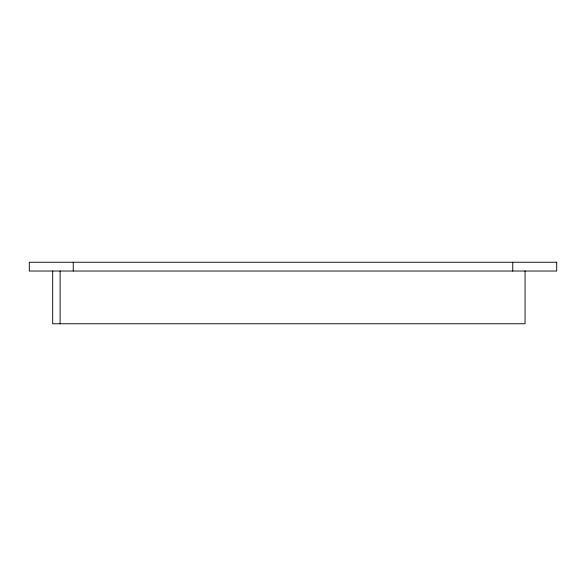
<?xml version="1.0" encoding="UTF-8"?>
<svg xmlns="http://www.w3.org/2000/svg" width="586" height="586" viewBox="0 0 586 586"><rect width="100%" height="100%" fill="white"/><g stroke="black" fill="none" stroke-linecap="round" stroke-linejoin="round"><path stroke-width="0.88" d="M525.056 271.025L525.056 323.765L52.681 323.765L52.681 271.025M512.75 262.235L512.75 271.025M73.25 262.235L73.25 271.025M60.109 271.025L60.109 323.765M556.7 262.235L29.3 262.235L29.3 271.025L556.7 271.025L556.7 262.235"/></g></svg>
